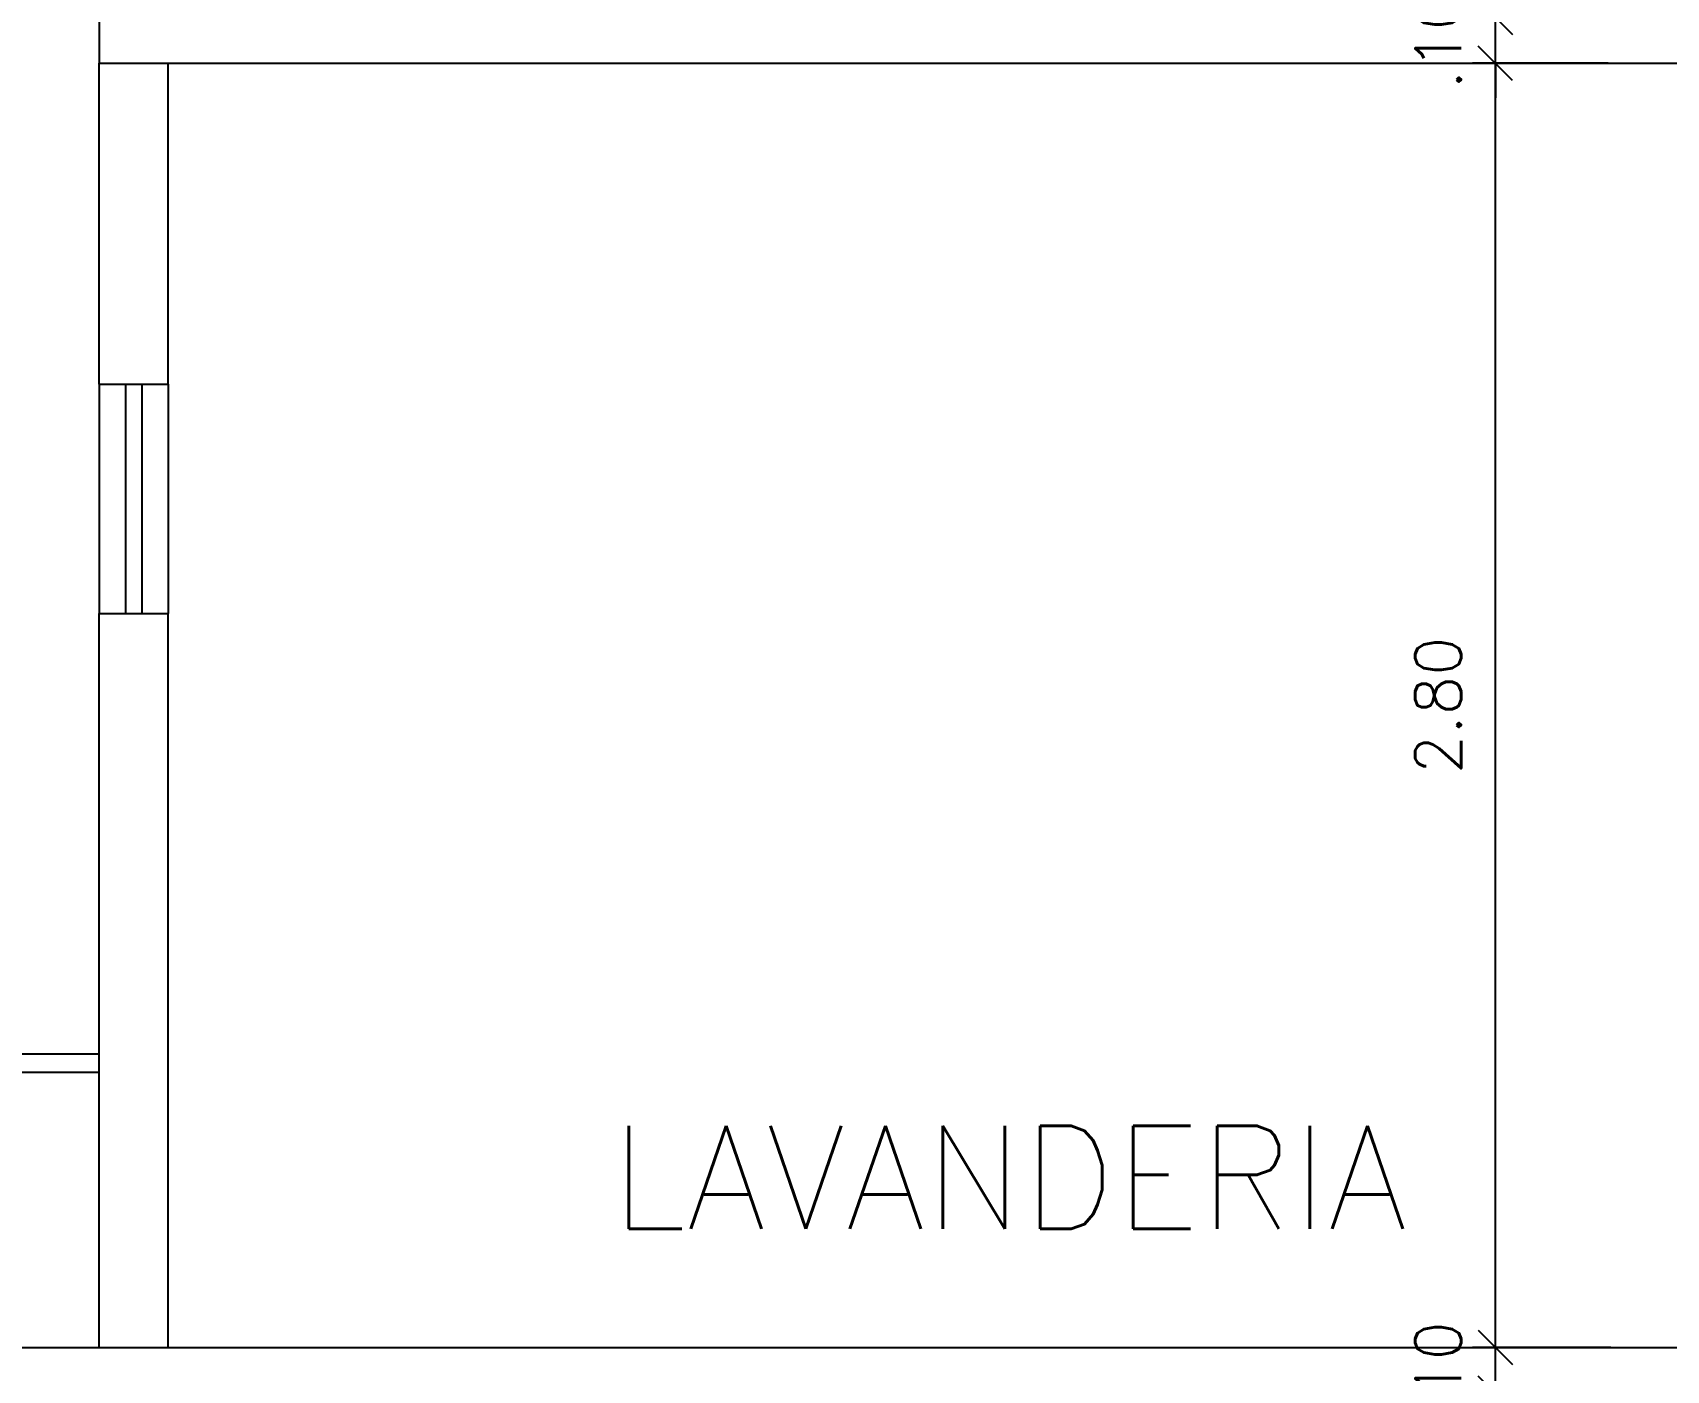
# Model space of a CAD drawing. Header units: millimetres. Extents: x 45003 to 46969, y 6653 to 6979.
# Drawn here: x 45052.221 to 45055.783, y 6813.954 to 6816.871 of the extents above; entities that cross this region are included whole.
import ezdxf

# ---------------------------------------------------------------- set-up
doc = ezdxf.new("R2010")
doc.units = ezdxf.units.MM
for name, color, linetype in [('ARQ-ALVENARIA', 4, 'Continuous'), ('ARQ-COTAS', 30, 'Continuous'), ('ARQ-ESQ-01', 1, 'Continuous'), ('ARQ-ESTRUTURA', 6, 'Continuous'), ('ARQ-PENA-01', 1, 'Continuous'), ('ARQ-PENA-02', 2, 'Continuous'), ('ARQ-TEXTO3', 3, 'Continuous')]:
    doc.layers.add(name, color=color, linetype=linetype)
doc.styles.add('ROMANS', font='romans.shx')
doc.styles.add('Romans_Anot', font='romans.shx')
doc.dimstyles.new('Escala 1-50', dxfattribs={"dimscale": 0.5, "dimtxt": 0.2, "dimasz": 0.15, "dimexe": 0.1, "dimexo": 0.2, "dimgap": 0.15, "dimtad": 1, "dimzin": 4, "dimdsep": 46, "dimtxsty": 'Romans_Anot', "dimblk": 'OBLIQUE', "dimcen": 0.25, "dimclrd": 256, "dimclre": 256, "dimclrt": 2, "dimadec": 0, "dimazin": 0, "dimtfac": 1, "dimtix": 1, "dimtmove": 2, "dimatfit": 3, "dimfxl": 0, "dimlwd": -1, "dimlwe": -1, "dimarcsym": 0})

# ---------------------------------------------------------------- blocks, each defined once
blk = doc.blocks.new('_Oblique')
at = {"color": 0, "linetype": 'ByBlock', "lineweight": -2}
blk.add_line((-0.5, -0.5), (0.5, 0.5), dxfattribs=at)
blk = doc.blocks.new('*D172')
at = {"layer": 'ARQ-COTAS', "transparency": 16777216}
for p, q in [((45055.4107, 6814.004), (45055.4107, 6814.079)), ((45055.6622, 6814.004), (45055.3607, 6814.004)), ((45055.4107, 6813.904), (45055.4107, 6814.004)), ((45055.6622, 6813.904), (45055.3607, 6813.904)), ((45055.4107, 6813.904), (45055.4107, 6813.829))]:
    blk.add_line(p, q, dxfattribs=at)
at = {"layer": 'Defpoints', "color": 0, "transparency": 16777216}
for p in [(45055.4107, 6814.004), (45055.7622, 6814.004), (45055.7622, 6813.904)]:
    blk.add_point(p, dxfattribs=at)
at = {"layer": 'ARQ-COTAS', "transparency": 16777216, "xscale": 0.075, "yscale": 0.075, "zscale": 0.075}
for p, rotation in [((45055.4107, 6814.004), 270), ((45055.4107, 6813.904), 90)]:
    blk.add_blockref('_Oblique', p, dxfattribs=dict(at, rotation=rotation))
at = {"layer": 'ARQ-COTAS', "color": 2, "transparency": 16777216, "insert": (45055.2857, 6813.954), "char_height": 0.1, "attachment_point": 5, "rotation": 90, "style": 'Romans_Anot'}
blk.add_mtext('.10', dxfattribs=at)
blk = doc.blocks.new('*D173')
at = {"layer": 'ARQ-COTAS', "transparency": 16777216}
for p, q in [((45055.6565, 6816.804), (45055.3607, 6816.804)), ((45055.4107, 6814.004), (45055.4107, 6816.804)), ((45055.6622, 6814.004), (45055.3607, 6814.004))]:
    blk.add_line(p, q, dxfattribs=at)
at = {"layer": 'Defpoints', "color": 0, "transparency": 16777216}
for p in [(45055.4107, 6816.804), (45055.7565, 6816.804), (45055.7622, 6814.004)]:
    blk.add_point(p, dxfattribs=at)
at = {"layer": 'ARQ-COTAS', "transparency": 16777216, "xscale": 0.075, "yscale": 0.075, "zscale": 0.075}
for p, rotation in [((45055.4107, 6816.804), 90), ((45055.4107, 6814.004), 270)]:
    blk.add_blockref('_Oblique', p, dxfattribs=dict(at, rotation=rotation))
at = {"layer": 'ARQ-COTAS', "color": 2, "transparency": 16777216, "insert": (45055.2857, 6815.404), "char_height": 0.1, "attachment_point": 5, "rotation": 90, "style": 'Romans_Anot'}
blk.add_mtext('2.80', dxfattribs=at)
blk = doc.blocks.new('*D174')
at = {"layer": 'ARQ-COTAS', "transparency": 16777216}
for p, q in [((45055.4107, 6816.904), (45055.4107, 6816.979)), ((45055.6565, 6816.904), (45055.3607, 6816.904)), ((45055.4107, 6816.804), (45055.4107, 6816.904)), ((45055.6565, 6816.804), (45055.3607, 6816.804)), ((45055.4107, 6816.804), (45055.4107, 6816.729))]:
    blk.add_line(p, q, dxfattribs=at)
at = {"layer": 'Defpoints', "color": 0, "transparency": 16777216}
for p in [(45055.4107, 6816.904), (45055.7565, 6816.904), (45055.7565, 6816.804)]:
    blk.add_point(p, dxfattribs=at)
at = {"layer": 'ARQ-COTAS', "transparency": 16777216, "xscale": 0.075, "yscale": 0.075, "zscale": 0.075}
for p, rotation in [((45055.4107, 6816.904), 270), ((45055.4107, 6816.804), 90)]:
    blk.add_blockref('_Oblique', p, dxfattribs=dict(at, rotation=rotation))
at = {"layer": 'ARQ-COTAS', "color": 2, "transparency": 16777216, "insert": (45055.2857, 6816.854), "char_height": 0.1, "attachment_point": 5, "rotation": 90, "style": 'Romans_Anot'}
blk.add_mtext('.10', dxfattribs=at)

msp = doc.modelspace()

# ---------------------------------------------------------------- linework, layer by layer
at = {"layer": 'ARQ-ALVENARIA'}
for p, q in [((45052.3665, 6816.104), (45052.3665, 6816.804)), ((45052.5165, 6816.104), (45052.5165, 6816.804)), ((45052.3665, 6816.104), (45052.5165, 6816.104)), ((45052.3665, 6814.004), (45052.3665, 6815.604)), ((45052.3665, 6815.604), (45052.5165, 6815.604)), ((45052.5165, 6814.004), (45052.5165, 6815.604))]:
    msp.add_line(p, q, dxfattribs=at)
at = {"layer": 'ARQ-ESQ-01'}
for p, q in [((45052.3665, 6816.104), (45052.3665, 6815.604)), ((45052.5165, 6816.104), (45052.5165, 6815.604))]:
    msp.add_line(p, q, dxfattribs=at)
at = {"layer": 'ARQ-ESTRUTURA'}
for points in [[(45056.5165, 6816.904), (45052.3665, 6816.904), (45052.3665, 6816.804), (45056.5165, 6816.804)], [(45044.3665, 6814.004), (45088.3665, 6814.004), (45088.3665, 6813.904), (45044.3665, 6813.904)]]:
    msp.add_lwpolyline(points, close=True, dxfattribs=at)
at = {"layer": 'ARQ-PENA-01'}
for p, q in [((45048.7165, 6814.644), (45052.3665, 6814.644)), ((45048.7165, 6814.604), (45052.3665, 6814.604))]:
    msp.add_line(p, q, dxfattribs=at)
at = {"layer": 'ARQ-PENA-02', "ltscale": 0.025}
for p, q in [((45052.424, 6816.104), (45052.424, 6815.604)), ((45052.459, 6816.104), (45052.459, 6815.604))]:
    msp.add_line(p, q, dxfattribs=at)

# ---------------------------------------------------------------- texts
at = {"layer": 'ARQ-TEXTO3', "insert": (45054.3505, 6814.3747), "char_height": 0.225, "attachment_point": 5, "style": 'ROMANS'}
msp.add_mtext('LAVANDERIA ', dxfattribs=at)

# ---------------------------------------------------------------- dimensions: what is measured, and where the dimension line sits
at = {"layer": 'ARQ-COTAS'}
for base, p1, p2, picture, middle in [((45055.4107, 6816.904), (45055.7565, 6816.804), (45055.7565, 6816.904), '*D174', (45055.2857, 6816.854)), ((45055.4107, 6816.804), (45055.7622, 6814.004), (45055.7565, 6816.804), '*D173', (45055.2857, 6815.404)), ((45055.4107, 6814.004), (45055.7622, 6813.904), (45055.7622, 6814.004), '*D172', (45055.2857, 6813.954))]:
    dim = msp.add_linear_dim(base=base, p1=p1, p2=p2, angle=270, dimstyle='Escala 1-50', dxfattribs=at)
    dim.commit()
    dim.dimension.update_dxf_attribs({"geometry": picture, "text_midpoint": middle})

doc.saveas('drawing.dxf')
